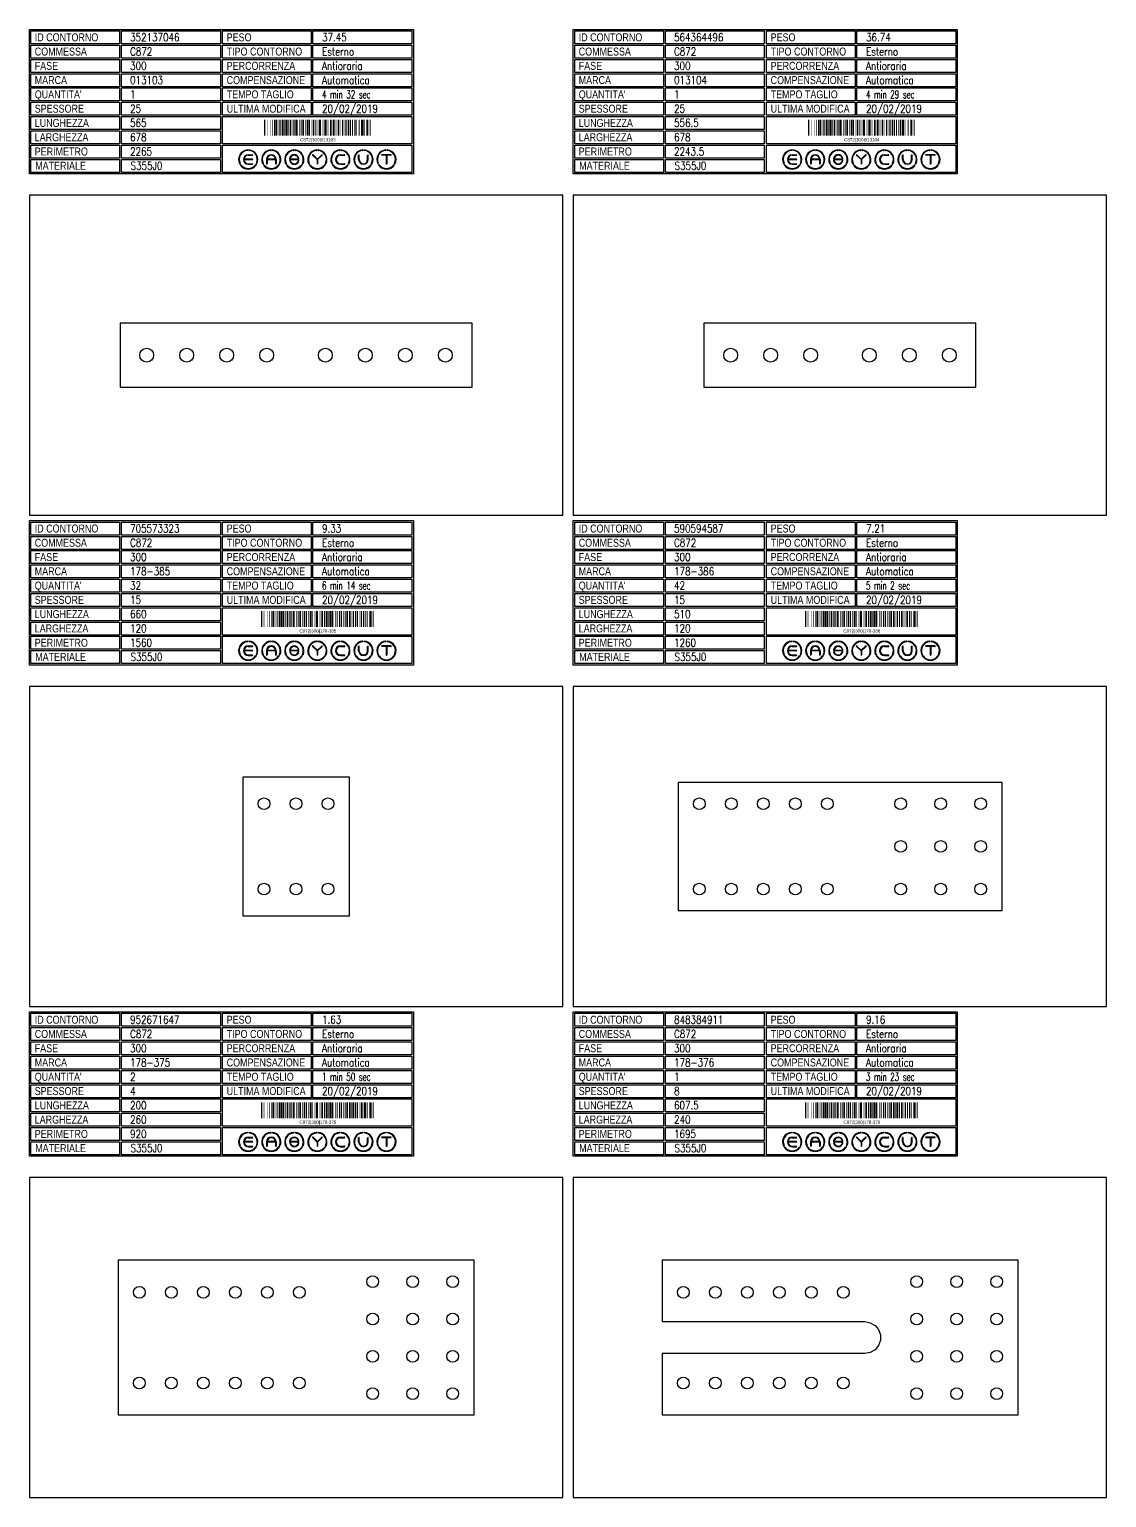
# Model space of a CAD drawing. Header units: millimetres. Extents: x 10000 to 55964, y 10000 to 31380.
# Drawn here: x 16120 to 18140, y 12602 to 15355 of the extents above; entities that cross this region are included whole.
import ezdxf
from ezdxf.enums import TextEntityAlignment as Align

# ---------------------------------------------------------------- set-up
doc = ezdxf.new("R2010")
doc.units = ezdxf.units.MM
doc.styles.add('EasyCutStyle', font='romans.shx', dxfattribs={"width": 0.8})
doc.styles.add('EasyCutStyle1', font='arial.ttf', dxfattribs={"width": 0.8})
doc.styles.get("Standard").update_dxf_attribs({"font": 'arial.ttf'})

# ---------------------------------------------------------------- blocks, each defined once
blk = doc.blocks.new('BlockShape01')
at = {"color": 253}
blk.add_lwpolyline([(0, 0), (720, 0), (720, -271), (0, -271)], close=True, dxfattribs=at)
at = {"color": 2}
for points in [[(3, -2.9), (169.3, -2.9), (169.3, -27.3), (3, -27.3)], [(3, -2.9), (169.3, -2.9), (169.3, -27.3), (3, -27.3)], [(361.9, -2.9), (528.3, -2.9), (528.3, -27.3), (361.9, -27.3)], [(3, -29.6), (169.3, -29.6), (169.3, -54), (3, -54)], [(361.9, -29.6), (528.3, -29.6), (528.3, -54), (361.9, -54)], [(3, -56.4), (169.3, -56.4), (169.3, -80.8), (3, -80.8)], [(361.9, -56.4), (528.3, -56.4), (528.3, -80.8), (361.9, -80.8)], [(3, -83.1), (169.3, -83.1), (169.3, -107.6), (3, -107.6)], [(3, -109.9), (169.3, -109.9), (169.3, -134.3), (3, -134.3)], [(361.9, -83.1), (528.3, -83.1), (528.3, -107.6), (361.9, -107.6)], [(361.9, -109.9), (528.3, -109.9), (528.3, -134.3), (361.9, -134.3)], [(3, -136.7), (169.3, -136.7), (169.3, -161.1), (3, -161.1)], [(361.9, -136.7), (528.3, -136.7), (528.3, -161.1), (361.9, -161.1)], [(3, -163.4), (169.3, -163.4), (169.3, -187.9), (3, -187.9)], [(3, -190.2), (169.3, -190.2), (169.3, -214.6), (3, -214.6)], [(3, -217), (169.3, -217), (169.3, -241.4), (3, -241.4)], [(3, -243.7), (169.3, -243.7), (169.3, -268.1), (3, -268.1)]]:
    blk.add_lwpolyline(points, close=True, dxfattribs=at)
at = {"color": 1}
for points in [[(172.7, -2.9), (358.1, -2.9), (358.1, -27.3), (172.7, -27.3)], [(531.6, -2.9), (717, -2.9), (717, -27.3), (531.6, -27.3)], [(172.7, -29.6), (358.1, -29.6), (358.1, -54), (172.7, -54)], [(531.6, -29.6), (717, -29.6), (717, -54), (531.6, -54)], [(172.7, -56.4), (358.1, -56.4), (358.1, -80.8), (172.7, -80.8)], [(531.6, -56.4), (717, -56.4), (717, -80.8), (531.6, -80.8)], [(172.7, -83.1), (358.1, -83.1), (358.1, -107.6), (172.7, -107.6)], [(172.7, -109.9), (358.1, -109.9), (358.1, -134.3), (172.7, -134.3)], [(531.6, -83.1), (717, -83.1), (717, -107.6), (531.6, -107.6)], [(531.6, -109.9), (717, -109.9), (717, -134.3), (531.6, -134.3)], [(172.7, -136.7), (358.1, -136.7), (358.1, -161.1), (172.7, -161.1)], [(531.6, -136.7), (717, -136.7), (717, -161.1), (531.6, -161.1)], [(172.7, -163.4), (358.1, -163.4), (358.1, -187.9), (172.7, -187.9)], [(361.9, -163.4), (717, -163.4), (717, -214.6), (361.9, -214.6)], [(172.7, -190.2), (358.1, -190.2), (358.1, -214.6), (172.7, -214.6)], [(172.7, -217), (358.1, -217), (358.1, -241.4), (172.7, -241.4)], [(361.9, -217), (717, -217), (717, -268.1), (361.9, -268.1)], [(172.7, -243.7), (358.1, -243.7), (358.1, -268.1), (172.7, -268.1)]]:
    blk.add_lwpolyline(points, close=True, dxfattribs=at)
at = {"color": 161, "style": 'EasyCutStyle1', "width": 0.8}
for s, p in [('ID CONTORNO', (10.1, -22.4)), ('PESO', (370, -22.4)), ('COMMESSA', (10.1, -49.1)), ('TIPO CONTORNO', (370, -49.1)), ('FASE', (10.1, -75.9)), ('PERCORRENZA', (370, -75.9)), ('MARCA', (10.1, -102.6)), ('COMPENSAZIONE', (370, -102.6)), ("QUANTITA'", (10.1, -129.4)), ('TEMPO TAGLIO', (370, -129.4)), ('SPESSORE', (10.1, -156.2)), ('ULTIMA MODIFICA', (370, -156.2)), ('LUNGHEZZA', (10.1, -182.9)), ('LARGHEZZA', (10.1, -209.7)), ('PERIMETRO', (10.1, -236.5)), ('MATERIALE', (11, -263.2))]:
    blk.add_text(s, height=15, dxfattribs=at).set_placement(p)
at = {"style": 'EasyCutStyle'}
for tag, p, width in [('IDSHAPE', (188.9, -22.4), 0.8), ('WEIGTHSHAPE', (548.8, -22.4), 0.8), ('ORDERSHAPE', (188.9, -49.1), 0.8), ('TYPESHAPE', (548.8, -49.1), 0.8), ('PHASESHAPE', (188.9, -75.9), 0.8), ('JOUSHAPE', (548.8, -75.9), 0.8), ('MKSHAPE', (188.9, -102.6), 0.8), ('COMPSHAPE', (548.8, -102.6), 0.8), ('QTASHAPE', (188.9, -129.4), 0.8), ('TIMECUTSHAPE', (548.8, -129.4), 0.65), ('TKSHAPE', (188.9, -156.2), 0.8), ('LASTMODIFYSHAPE', (548.8, -156.2), 0.8), ('LENGTHSHAPE', (188.9, -182.9), 0.8), ('HEIGHTSHAPE', (188.9, -209.7), 0.8), ('PERIMETERSHAPE', (188.9, -236.5), 0.8), ('MATSHAPE', (189.8, -263.2), 0.8)]:
    blk.add_attdef(tag, p, '', height=15, dxfattribs=dict(at, width=width))
blk = doc.blocks.new('Logo')
for color, points in [(140, [(-144.9, -7.2, -1), (-145.9, -7.6, -0.520567), (-131.2, 17.9, -1), (-131.1, 16.9, 0.520567)]), (256, [(-121.7, 0.5), (-137.5, 0.5, -0.394366), (-129.6, 7.9), (-121.7, 7.9, 1), (-121.7, 9), (-129.6, 9, 1), (-129.6, -9), (-121.7, -9, 1), (-121.7, -7.9), (-129.6, -7.9, -0.394366), (-137.5, -0.5), (-121.7, -0.5, 1)]), (140, [(-114.3, -7.2, 1), (-113.3, -7.6, 0.520567), (-128, 17.9, 0.916853), (-128.2, 16.9, 0.043377), (-128.1, 16.9, -0.520567)]), (140, [(-101.7, -7.2, -1), (-102.7, -7.6, -0.520567), (-88, 17.9, -1), (-87.9, 16.9, 0.520567)]), (140, [(-71.1, -7.2, 1), (-70.1, -7.6, 0.520567), (-84.8, 17.9, 1), (-84.9, 16.9, -0.520567)]), (140, [(-58.5, -7.2, -1), (-59.5, -7.6, -0.520567), (-44.8, 17.9, -1), (-44.7, 16.9, 0.520567)]), (256, [(-36.6, -0.5, -0.486114), (-35.5, -1.9, -0.776377), (-50.9, -2, 1), (-51.9, -2.3, 0.776377), (-34.5, -2.1, 0.486114), (-36.6, 0.5), (-49.8, 0.5, -0.486114), (-50.9, 1.9, -0.776377), (-35.5, 2, 1), (-34.5, 2.3, 0.776377), (-51.9, 2.1, 0.486114), (-49.8, -0.5)]), (140, [(-27.9, -7.2, 1), (-26.9, -7.6, 0.520567), (-41.6, 17.9, 1), (-41.7, 16.9, -0.520567)]), (140, [(-15.3, -7.2, -1), (-16.3, -7.6, -0.520567), (-1.6, 17.9, -1), (-1.5, 16.9, 0.520567)]), (256, [(0, 0.8), (-8.1, 8.8, 1), (-8.8, 8.1), (-0.5, -0.2), (-0.5, -7.9, 1), (0.5, -7.9), (0.5, -0.2), (8.8, 8.1, 1), (8.1, 8.8)]), (140, [(15.3, -7.2, 1), (16.3, -7.6, 0.520567), (1.6, 17.9, 1), (1.5, 16.9, -0.520567)]), (140, [(27.9, -7.2, -1), (26.9, -7.6, -0.520567), (41.6, 17.9, -1), (41.7, 16.9, 0.520567)]), (256, [(43.2, -9), (51.1, -9, 1), (51.1, -7.9), (43.2, -7.9, -1), (43.2, 7.9), (51.1, 7.9, 1), (51.1, 9), (43.2, 9, 1)]), (140, [(58.5, -7.2, 1), (59.5, -7.6, 0.520567), (44.8, 17.9, 1), (44.7, 16.9, -0.520567)]), (140, [(71.1, -7.2, -1), (70.1, -7.6, -0.520567), (84.8, 17.9, -1), (84.9, 16.9, 0.520567)]), (256, [(78.5, 0), (78.5, 7.9, 1), (77.4, 7.9), (77.4, 0, 1), (95.4, 0), (95.4, 7.9, 1), (94.3, 7.9), (94.3, 0, -1)]), (140, [(101.7, -7.2, 1), (102.7, -7.6, 0.520567), (88, 17.9, 1), (87.9, 16.9, -0.520567)]), (140, [(114.3, -7.2, -1), (113.3, -7.6, -0.520567), (128, 17.9, -1), (128.1, 16.9, 0.520567)]), (256, [(121.1, 9, 1), (121.1, 7.9), (129.1, 7.9), (129.1, -7.9, 1), (130.1, -7.9), (130.1, 7.9), (138.1, 7.9, 1), (138.1, 9)]), (140, [(144.9, -7.2, 1), (145.9, -7.6, 0.520567), (131.2, 17.9, 1), (131.1, 16.9, -0.520567)]), (140, [(-114.9, -10.3, 1), (-115.7, -9.7, -0.520567), (-143.5, -9.7, 1), (-144.3, -10.3, 0.520567)]), (140, [(-71.7, -10.3, 1), (-72.5, -9.7, -0.520567), (-100.3, -9.7, 1), (-101.1, -10.3, 0.520567)]), (140, [(-28.5, -10.3, 1), (-29.3, -9.7, -0.520567), (-57.1, -9.7, 1), (-57.9, -10.3, 0.520567)]), (140, [(14.7, -10.3, 1), (13.9, -9.7, -0.520567), (-13.9, -9.7, 1), (-14.7, -10.3, 0.520567)]), (140, [(57.9, -10.3, 1), (57.1, -9.7, -0.520567), (29.3, -9.7, 1), (28.5, -10.3, 0.520567)]), (140, [(101.1, -10.3, 1), (100.3, -9.7, -0.520567), (72.5, -9.7, 1), (71.7, -10.3, 0.520567)]), (140, [(144.3, -10.3, 1), (143.5, -9.7, -0.520567), (115.7, -9.7, 1), (114.9, -10.3, 0.520567)])]:
    blk.add_hatch(color=color).paths.add_polyline_path(points)
h = blk.add_hatch(color=256)
h.paths.add_polyline_path([(-78.5, -0.5), (-78.5, -7.9, 1), (-77.4, -7.9), (-77.4, 0, 1), (-95.4, 0), (-95.4, -7.9, 1), (-94.3, -7.9), (-94.3, -0.5)])
h.paths.add_polyline_path([(-94.3, 0.5, -0.933992), (-78.5, 0.5)], flags=16)
for p, q in [((-121.7, 0.5), (-137.5, 0.5)), ((-129.6, 9), (-121.7, 9)), ((-129.6, 7.9), (-121.7, 7.9)), ((-95.4, 0), (-95.4, -7.9)), ((-78.5, 0.5), (-94.3, 0.5)), ((-77.4, 0), (-77.4, -7.9)), ((-36.6, 0.5), (-49.8, 0.5)), ((-0.5, -0.2), (-8.8, 8.1)), ((0, 0.8), (-8.1, 8.8)), ((0, 0.8), (8.1, 8.8)), ((0.5, -0.2), (8.8, 8.1)), ((43.2, 9), (51.1, 9)), ((43.2, 7.9), (51.1, 7.9)), ((77.4, 0), (77.4, 7.9)), ((78.5, 0), (78.5, 7.9)), ((94.3, 0), (94.3, 7.9)), ((95.4, 0), (95.4, 7.9)), ((138.1, 9), (121.1, 9)), ((129.1, 7.9), (121.1, 7.9)), ((129.1, 7.9), (129.1, -7.9)), ((130.1, 7.9), (130.1, -7.9)), ((138.1, 7.9), (130.1, 7.9)), ((-121.7, -0.5), (-137.5, -0.5)), ((-129.6, -7.9), (-121.7, -7.9)), ((-129.6, -9), (-121.7, -9)), ((-94.3, -0.5), (-94.3, -7.9)), ((-78.5, -0.5), (-94.3, -0.5)), ((-78.5, -0.5), (-78.5, -7.9)), ((-36.6, -0.5), (-49.8, -0.5)), ((-0.5, -0.2), (-0.5, -7.9)), ((0.5, -0.2), (0.5, -7.9)), ((43.2, -7.9), (51.1, -7.9)), ((43.2, -9), (51.1, -9))]:
    blk.add_line(p, q)
at = {"color": 140}
for centre, radius, start, end in [((-129.6, 0), 18, 95, 205), ((-129.6, 0), 16.9, 95, 205), ((-131.1, 17.4), 0.54, 275, 95), ((-128.1, 17.4), 0.54, 85, 265), ((-129.6, 0), 16.9, 335, 85), ((-129.6, 0), 18, 335, 85), ((-86.4, 0), 18, 95, 205), ((-86.4, 0), 16.9, 95, 205), ((-87.9, 17.4), 0.54, 275, 95), ((-84.9, 17.4), 0.54, 85, 265), ((-86.4, 0), 16.9, 335, 85), ((-86.4, 0), 18, 335, 85), ((-43.2, 0), 18, 95, 205), ((-43.2, 0), 16.9, 95, 205), ((-44.7, 17.4), 0.54, 275, 95), ((-41.7, 17.4), 0.54, 85, 265), ((-43.2, 0), 16.9, 335, 85), ((-43.2, 0), 18, 335, 85), ((0, 0), 18, 95, 205), ((0, 0), 16.9, 95, 205), ((-1.5, 17.4), 0.54, 275, 95), ((1.5, 17.4), 0.54, 85, 265), ((0, 0), 16.9, 335, 85), ((0, 0), 18, 335, 85), ((43.2, 0), 18, 95, 205), ((43.2, 0), 16.9, 95, 205), ((41.7, 17.4), 0.54, 275, 95), ((44.7, 17.4), 0.54, 85, 265), ((43.2, 0), 16.9, 335, 85), ((43.2, 0), 18, 335, 85), ((86.4, 0), 18, 95, 205), ((86.4, 0), 16.9, 95, 205), ((84.9, 17.4), 0.54, 275, 95), ((87.9, 17.4), 0.54, 85, 265), ((86.4, 0), 16.9, 335, 85), ((86.4, 0), 18, 335, 85), ((129.6, 0), 18, 95, 205), ((129.6, 0), 16.9, 95, 205), ((128.1, 17.4), 0.54, 275, 95), ((131.1, 17.4), 0.54, 85, 265), ((129.6, 0), 16.9, 335, 85), ((129.6, 0), 18, 335, 85), ((-145.4, -7.4), 0.54, 205, 25), ((-143.9, -10), 0.54, 35, 215), ((-129.6, 0), 18, 215, 325), ((-129.6, 0), 16.9, 215, 325), ((-115.3, -10), 0.54, 325, 145), ((-113.8, -7.4), 0.54, 155, 335), ((-102.2, -7.4), 0.54, 205, 25), ((-100.7, -10), 0.54, 35, 215), ((-86.4, 0), 18, 215, 325), ((-86.4, 0), 16.9, 215, 325), ((-72.1, -10), 0.54, 325, 145), ((-70.6, -7.4), 0.54, 155, 335), ((-59, -7.4), 0.54, 205, 25), ((-57.5, -10), 0.54, 35, 215), ((-43.2, 0), 18, 215, 325), ((-43.2, 0), 16.9, 215, 325), ((-28.9, -10), 0.54, 325, 145), ((-27.4, -7.4), 0.54, 155, 335), ((-15.8, -7.4), 0.54, 205, 25), ((-14.3, -10), 0.54, 35, 215), ((0, 0), 18, 215, 325), ((0, 0), 16.9, 215, 325), ((14.3, -10), 0.54, 325, 145), ((15.8, -7.4), 0.54, 155, 335), ((27.4, -7.4), 0.54, 205, 25), ((28.9, -10), 0.54, 35, 215), ((43.2, 0), 18, 215, 325), ((43.2, 0), 16.9, 215, 325), ((57.5, -10), 0.54, 325, 145), ((59, -7.4), 0.54, 155, 335), ((70.6, -7.4), 0.54, 205, 25), ((72.1, -10), 0.54, 35, 215), ((86.4, 0), 18, 215, 325), ((86.4, 0), 16.9, 215, 325), ((100.7, -10), 0.54, 325, 145), ((102.2, -7.4), 0.54, 155, 335), ((113.8, -7.4), 0.54, 205, 25), ((115.3, -10), 0.54, 35, 215), ((129.6, 0), 18, 215, 325), ((129.6, 0), 16.9, 215, 325), ((143.9, -10), 0.54, 325, 145), ((145.4, -7.4), 0.54, 155, 335)]:
    blk.add_arc(centre, radius, start, end, dxfattribs=at)
for centre, radius, start, end in [((-129.6, 0), 9, 90, 270), ((-129.6, 0), 7.92, 90, 176.0904), ((-121.7, 8.5), 0.54, 270, 90), ((-121.7, 0), 0.54, 270, 90), ((-86.4, 0), 9, 0, 180), ((-86.4, 0), 7.92, 3.9096, 176.0904), ((-49.8, 1.6), 2.16, 166.2998, 270), ((-43.2, 0), 9, 15, 166.2998), ((-43.2, 0), 7.92, 15, 166.2998), ((-49.8, 1.6), 1.08, 166.2998, 270), ((-36.6, -1.6), 2.16, 346.2998, 90), ((-35, 2.2), 0.54, 195, 15), ((-8.5, 8.5), 0.54, 45, 225), ((8.5, 8.5), 0.54, 315, 135), ((43.2, 0), 9, 90, 270), ((43.2, 0), 7.92, 90, 270), ((51.1, 8.5), 0.54, 270, 90), ((77.9, 7.9), 0.54, 0, 180), ((86.4, 0), 9, 180, 0), ((86.4, 0), 7.92, 180, 0), ((94.9, 7.9), 0.54, 0, 180), ((121.1, 8.5), 0.54, 90, 270), ((138.1, 8.5), 0.54, 270, 90), ((-129.6, 0), 7.92, 183.9096, 270), ((-121.7, -8.5), 0.54, 270, 90), ((-94.9, -7.9), 0.54, 180, 0), ((-77.9, -7.9), 0.54, 180, 0), ((-51.4, -2.2), 0.54, 15, 195), ((-43.2, 0), 9, 195, 346.2998), ((-43.2, 0), 7.92, 195, 346.2998), ((-36.6, -1.6), 1.08, 346.2998, 90), ((0, -7.9), 0.54, 180, 0), ((51.1, -8.5), 0.54, 270, 90), ((129.6, -7.9), 0.54, 180, 0)]:
    blk.add_arc(centre, radius, start, end)
blk = doc.blocks.new('952671647_128', base_point=(140, -390))
at = {"linetype": 'Continuous'}
for points, const_width in [([(141, -390), (141, -360)], 2), ([(143.5, -390), (143.5, -360)], 1), ([(146.5, -390), (146.5, -360)], 1), ([(151.5, -390), (151.5, -360)], 1), ([(155.5, -390), (155.5, -360)], 1), ([(160, -390), (160, -360)], 2), ([(163.5, -390), (163.5, -360)], 3), ([(166.5, -390), (166.5, -360)], 1), ([(170, -390), (170, -360)], 2), ([(174.5, -390), (174.5, -360)], 3), ([(178, -390), (178, -360)], 2), ([(181.5, -390), (181.5, -360)], 3), ([(185, -390), (185, -360)], 2), ([(189.5, -390), (189.5, -360)], 3), ([(193.5, -390), (193.5, -360)], 1), ([(195.5, -390), (195.5, -360)], 1), ([(197.5, -390), (197.5, -360)], 1), ([(201, -390), (201, -360)], 4), ([(207, -390), (207, -360)], 2), ([(210.5, -390), (210.5, -360)], 1), ([(213.5, -390), (213.5, -360)], 3), ([(217.5, -390), (217.5, -360)], 1), ([(221.5, -390), (221.5, -360)], 3), ([(225, -390), (225, -360)], 2), ([(228.5, -390), (228.5, -360)], 1), ([(232.5, -390), (232.5, -360)], 3), ([(236, -390), (236, -360)], 2), ([(239.5, -390), (239.5, -360)], 1), ([(241.5, -390), (241.5, -360)], 1), ([(245, -390), (245, -360)], 4), ([(250.5, -390), (250.5, -360)], 1), ([(254.5, -390), (254.5, -360)], 3), ([(259, -390), (259, -360)], 2), ([(262.5, -390), (262.5, -360)], 3), ([(266, -390), (266, -360)], 2), ([(269.5, -390), (269.5, -360)], 3), ([(273.5, -390), (273.5, -360)], 3), ([(276.5, -390), (276.5, -360)], 1), ([(280, -390), (280, -360)], 2), ([(283.5, -390), (283.5, -360)], 1), ([(287, -390), (287, -360)], 2), ([(290.5, -390), (290.5, -360)], 3), ([(295, -390), (295, -360)], 2), ([(298.5, -390), (298.5, -360)], 1), ([(301.5, -390), (301.5, -360)], 3), ([(306.5, -390), (306.5, -360)], 3), ([(310, -390), (310, -360)], 2), ([(313.5, -390), (313.5, -360)], 3), ([(317, -390), (317, -360)], 2), ([(320.5, -390), (320.5, -360)], 3), ([(324.5, -390), (324.5, -360)], 1), ([(328, -390), (328, -360)], 2), ([(331, -390), (331, -360)], 2), ([(335, -390), (335, -360)], 4), ([(339, -390), (339, -360)], 2), ([(344.5, -390), (344.5, -360)], 3), ([(347.5, -390), (347.5, -360)], 1), ([(350, -390), (350, -360)], 2)]:
    blk.add_lwpolyline(points, dxfattribs=dict(at, const_width=const_width))
blk.add_text('C872|300|178-375', height=6).set_placement((246.5, -400.5), align=Align.CENTER)
blk = doc.blocks.new('848384911_128', base_point=(343.75, -400))
at = {"linetype": 'Continuous'}
for points, const_width in [([(344.75, -400), (344.75, -370)], 2), ([(347.25, -400), (347.25, -370)], 1), ([(350.25, -400), (350.25, -370)], 1), ([(355.25, -400), (355.25, -370)], 1), ([(359.25, -400), (359.25, -370)], 1), ([(363.75, -400), (363.75, -370)], 2), ([(367.25, -400), (367.25, -370)], 3), ([(370.25, -400), (370.25, -370)], 1), ([(373.75, -400), (373.75, -370)], 2), ([(378.25, -400), (378.25, -370)], 3), ([(381.75, -400), (381.75, -370)], 2), ([(385.25, -400), (385.25, -370)], 3), ([(388.75, -400), (388.75, -370)], 2), ([(393.25, -400), (393.25, -370)], 3), ([(397.25, -400), (397.25, -370)], 1), ([(399.25, -400), (399.25, -370)], 1), ([(401.25, -400), (401.25, -370)], 1), ([(404.75, -400), (404.75, -370)], 4), ([(410.75, -400), (410.75, -370)], 2), ([(414.25, -400), (414.25, -370)], 1), ([(417.25, -400), (417.25, -370)], 3), ([(421.25, -400), (421.25, -370)], 1), ([(425.25, -400), (425.25, -370)], 3), ([(428.75, -400), (428.75, -370)], 2), ([(432.25, -400), (432.25, -370)], 1), ([(436.25, -400), (436.25, -370)], 3), ([(439.75, -400), (439.75, -370)], 2), ([(443.25, -400), (443.25, -370)], 1), ([(445.25, -400), (445.25, -370)], 1), ([(448.75, -400), (448.75, -370)], 4), ([(454.25, -400), (454.25, -370)], 1), ([(458.25, -400), (458.25, -370)], 3), ([(462.75, -400), (462.75, -370)], 2), ([(466.25, -400), (466.25, -370)], 3), ([(469.75, -400), (469.75, -370)], 2), ([(473.25, -400), (473.25, -370)], 3), ([(477.25, -400), (477.25, -370)], 3), ([(480.25, -400), (480.25, -370)], 1), ([(483.75, -400), (483.75, -370)], 2), ([(487.25, -400), (487.25, -370)], 1), ([(490.75, -400), (490.75, -370)], 2), ([(494.25, -400), (494.25, -370)], 3), ([(498.75, -400), (498.75, -370)], 2), ([(502.25, -400), (502.25, -370)], 1), ([(505.25, -400), (505.25, -370)], 3), ([(510.25, -400), (510.25, -370)], 3), ([(513.75, -400), (513.75, -370)], 2), ([(517.25, -400), (517.25, -370)], 3), ([(520.75, -400), (520.75, -370)], 2), ([(525.25, -400), (525.25, -370)], 3), ([(528.25, -400), (528.25, -370)], 1), ([(531.75, -400), (531.75, -370)], 2), ([(535.75, -400), (535.75, -370)], 2), ([(539.75, -400), (539.75, -370)], 2), ([(542.75, -400), (542.75, -370)], 2), ([(548.25, -400), (548.25, -370)], 3), ([(551.25, -400), (551.25, -370)], 1), ([(553.75, -400), (553.75, -370)], 2)]:
    blk.add_lwpolyline(points, dxfattribs=dict(at, const_width=const_width))
blk.add_text('C872|300|178-376', height=6).set_placement((450.25, -410.5), align=Align.CENTER)
blk = doc.blocks.new('705573323_128', base_point=(370, -460))
at = {"linetype": 'Continuous'}
for points, const_width in [([(371, -460), (371, -430)], 2), ([(373.5, -460), (373.5, -430)], 1), ([(376.5, -460), (376.5, -430)], 1), ([(381.5, -460), (381.5, -430)], 1), ([(385.5, -460), (385.5, -430)], 1), ([(390, -460), (390, -430)], 2), ([(393.5, -460), (393.5, -430)], 3), ([(396.5, -460), (396.5, -430)], 1), ([(400, -460), (400, -430)], 2), ([(404.5, -460), (404.5, -430)], 3), ([(408, -460), (408, -430)], 2), ([(411.5, -460), (411.5, -430)], 3), ([(415, -460), (415, -430)], 2), ([(419.5, -460), (419.5, -430)], 3), ([(423.5, -460), (423.5, -430)], 1), ([(425.5, -460), (425.5, -430)], 1), ([(427.5, -460), (427.5, -430)], 1), ([(431, -460), (431, -430)], 4), ([(437, -460), (437, -430)], 2), ([(440.5, -460), (440.5, -430)], 1), ([(443.5, -460), (443.5, -430)], 3), ([(447.5, -460), (447.5, -430)], 1), ([(451.5, -460), (451.5, -430)], 3), ([(455, -460), (455, -430)], 2), ([(458.5, -460), (458.5, -430)], 1), ([(462.5, -460), (462.5, -430)], 3), ([(466, -460), (466, -430)], 2), ([(469.5, -460), (469.5, -430)], 1), ([(471.5, -460), (471.5, -430)], 1), ([(475, -460), (475, -430)], 4), ([(480.5, -460), (480.5, -430)], 1), ([(484.5, -460), (484.5, -430)], 3), ([(489, -460), (489, -430)], 2), ([(492.5, -460), (492.5, -430)], 3), ([(496, -460), (496, -430)], 2), ([(499.5, -460), (499.5, -430)], 3), ([(503.5, -460), (503.5, -430)], 3), ([(506.5, -460), (506.5, -430)], 1), ([(510, -460), (510, -430)], 2), ([(513.5, -460), (513.5, -430)], 1), ([(517, -460), (517, -430)], 2), ([(520.5, -460), (520.5, -430)], 3), ([(525, -460), (525, -430)], 2), ([(528.5, -460), (528.5, -430)], 1), ([(531.5, -460), (531.5, -430)], 3), ([(536.5, -460), (536.5, -430)], 3), ([(539.5, -460), (539.5, -430)], 1), ([(543, -460), (543, -430)], 2), ([(547, -460), (547, -430)], 2), ([(550.5, -460), (550.5, -430)], 3), ([(554.5, -460), (554.5, -430)], 1), ([(558, -460), (558, -430)], 2), ([(562, -460), (562, -430)], 2), ([(565, -460), (565, -430)], 2), ([(569, -460), (569, -430)], 2), ([(574.5, -460), (574.5, -430)], 3), ([(577.5, -460), (577.5, -430)], 1), ([(580, -460), (580, -430)], 2)]:
    blk.add_lwpolyline(points, dxfattribs=dict(at, const_width=const_width))
blk.add_text('C872|300|178-385', height=6).set_placement((476.5, -470.5), align=Align.CENTER)
blk = doc.blocks.new('590594587_128', base_point=(295, -460))
at = {"linetype": 'Continuous'}
for points, const_width in [([(296, -460), (296, -430)], 2), ([(298.5, -460), (298.5, -430)], 1), ([(301.5, -460), (301.5, -430)], 1), ([(306.5, -460), (306.5, -430)], 1), ([(310.5, -460), (310.5, -430)], 1), ([(315, -460), (315, -430)], 2), ([(318.5, -460), (318.5, -430)], 3), ([(321.5, -460), (321.5, -430)], 1), ([(325, -460), (325, -430)], 2), ([(329.5, -460), (329.5, -430)], 3), ([(333, -460), (333, -430)], 2), ([(336.5, -460), (336.5, -430)], 3), ([(340, -460), (340, -430)], 2), ([(344.5, -460), (344.5, -430)], 3), ([(348.5, -460), (348.5, -430)], 1), ([(350.5, -460), (350.5, -430)], 1), ([(352.5, -460), (352.5, -430)], 1), ([(356, -460), (356, -430)], 4), ([(362, -460), (362, -430)], 2), ([(365.5, -460), (365.5, -430)], 1), ([(368.5, -460), (368.5, -430)], 3), ([(372.5, -460), (372.5, -430)], 1), ([(376.5, -460), (376.5, -430)], 3), ([(380, -460), (380, -430)], 2), ([(383.5, -460), (383.5, -430)], 1), ([(387.5, -460), (387.5, -430)], 3), ([(391, -460), (391, -430)], 2), ([(394.5, -460), (394.5, -430)], 1), ([(396.5, -460), (396.5, -430)], 1), ([(400, -460), (400, -430)], 4), ([(405.5, -460), (405.5, -430)], 1), ([(409.5, -460), (409.5, -430)], 3), ([(414, -460), (414, -430)], 2), ([(417.5, -460), (417.5, -430)], 3), ([(421, -460), (421, -430)], 2), ([(424.5, -460), (424.5, -430)], 3), ([(428.5, -460), (428.5, -430)], 3), ([(431.5, -460), (431.5, -430)], 1), ([(435, -460), (435, -430)], 2), ([(438.5, -460), (438.5, -430)], 1), ([(442, -460), (442, -430)], 2), ([(445.5, -460), (445.5, -430)], 3), ([(450, -460), (450, -430)], 2), ([(453.5, -460), (453.5, -430)], 1), ([(456.5, -460), (456.5, -430)], 3), ([(461.5, -460), (461.5, -430)], 3), ([(464.5, -460), (464.5, -430)], 1), ([(468, -460), (468, -430)], 2), ([(472, -460), (472, -430)], 2), ([(476.5, -460), (476.5, -430)], 3), ([(479.5, -460), (479.5, -430)], 1), ([(482.5, -460), (482.5, -430)], 1), ([(486.5, -460), (486.5, -430)], 3), ([(491, -460), (491, -430)], 2), ([(494, -460), (494, -430)], 2), ([(499.5, -460), (499.5, -430)], 3), ([(502.5, -460), (502.5, -430)], 1), ([(505, -460), (505, -430)], 2)]:
    blk.add_lwpolyline(points, dxfattribs=dict(at, const_width=const_width))
blk.add_text('C872|300|178-386', height=6).set_placement((401.5, -470.5), align=Align.CENTER)
blk = doc.blocks.new('352137046_128', base_point=(322.5, -381))
at = {"linetype": 'Continuous'}
for points, const_width in [([(323.5, -381), (323.5, -351)], 2), ([(326, -381), (326, -351)], 1), ([(329, -381), (329, -351)], 1), ([(334, -381), (334, -351)], 1), ([(338, -381), (338, -351)], 1), ([(342.5, -381), (342.5, -351)], 2), ([(346, -381), (346, -351)], 3), ([(349, -381), (349, -351)], 1), ([(352.5, -381), (352.5, -351)], 2), ([(357, -381), (357, -351)], 3), ([(360.5, -381), (360.5, -351)], 2), ([(364, -381), (364, -351)], 3), ([(367.5, -381), (367.5, -351)], 2), ([(372, -381), (372, -351)], 3), ([(376, -381), (376, -351)], 1), ([(378, -381), (378, -351)], 1), ([(380, -381), (380, -351)], 1), ([(383.5, -381), (383.5, -351)], 4), ([(389.5, -381), (389.5, -351)], 2), ([(393, -381), (393, -351)], 1), ([(396, -381), (396, -351)], 3), ([(400, -381), (400, -351)], 1), ([(404, -381), (404, -351)], 3), ([(407.5, -381), (407.5, -351)], 2), ([(411, -381), (411, -351)], 1), ([(415, -381), (415, -351)], 3), ([(418.5, -381), (418.5, -351)], 2), ([(422, -381), (422, -351)], 1), ([(424, -381), (424, -351)], 1), ([(427.5, -381), (427.5, -351)], 4), ([(433, -381), (433, -351)], 1), ([(437, -381), (437, -351)], 3), ([(440.5, -381), (440.5, -351)], 2), ([(444, -381), (444, -351)], 1), ([(448, -381), (448, -351)], 3), ([(452.5, -381), (452.5, -351)], 2), ([(455.5, -381), (455.5, -351)], 2), ([(459, -381), (459, -351)], 1), ([(462, -381), (462, -351)], 3), ([(466, -381), (466, -351)], 1), ([(470, -381), (470, -351)], 3), ([(474.5, -381), (474.5, -351)], 2), ([(477, -381), (477, -351)], 1), ([(481, -381), (481, -351)], 3), ([(484.5, -381), (484.5, -351)], 2), ([(488.5, -381), (488.5, -351)], 2), ([(492, -381), (492, -351)], 1), ([(495, -381), (495, -351)], 3), ([(499, -381), (499, -351)], 1), ([(502, -381), (502, -351)], 1), ([(506.5, -381), (506.5, -351)], 4), ([(510.5, -381), (510.5, -351)], 2), ([(516, -381), (516, -351)], 3), ([(519, -381), (519, -351)], 1), ([(521.5, -381), (521.5, -351)], 2)]:
    blk.add_lwpolyline(points, dxfattribs=dict(at, const_width=const_width))
blk.add_text('C872|300|013103', height=6).set_placement((423.5, -391.5), align=Align.CENTER)
blk = doc.blocks.new('564364496_128', base_point=(318.25, -381))
at = {"linetype": 'Continuous'}
for points, const_width in [([(319.25, -381), (319.25, -351)], 2), ([(321.75, -381), (321.75, -351)], 1), ([(324.75, -381), (324.75, -351)], 1), ([(329.75, -381), (329.75, -351)], 1), ([(333.75, -381), (333.75, -351)], 1), ([(338.25, -381), (338.25, -351)], 2), ([(341.75, -381), (341.75, -351)], 3), ([(344.75, -381), (344.75, -351)], 1), ([(348.25, -381), (348.25, -351)], 2), ([(352.75, -381), (352.75, -351)], 3), ([(356.25, -381), (356.25, -351)], 2), ([(359.75, -381), (359.75, -351)], 3), ([(363.25, -381), (363.25, -351)], 2), ([(367.75, -381), (367.75, -351)], 3), ([(371.75, -381), (371.75, -351)], 1), ([(373.75, -381), (373.75, -351)], 1), ([(375.75, -381), (375.75, -351)], 1), ([(379.25, -381), (379.25, -351)], 4), ([(385.25, -381), (385.25, -351)], 2), ([(388.75, -381), (388.75, -351)], 1), ([(391.75, -381), (391.75, -351)], 3), ([(395.75, -381), (395.75, -351)], 1), ([(399.75, -381), (399.75, -351)], 3), ([(403.25, -381), (403.25, -351)], 2), ([(406.75, -381), (406.75, -351)], 1), ([(410.75, -381), (410.75, -351)], 3), ([(414.25, -381), (414.25, -351)], 2), ([(417.75, -381), (417.75, -351)], 1), ([(419.75, -381), (419.75, -351)], 1), ([(423.25, -381), (423.25, -351)], 4), ([(428.75, -381), (428.75, -351)], 1), ([(432.75, -381), (432.75, -351)], 3), ([(436.25, -381), (436.25, -351)], 2), ([(439.75, -381), (439.75, -351)], 1), ([(443.75, -381), (443.75, -351)], 3), ([(448.25, -381), (448.25, -351)], 2), ([(451.25, -381), (451.25, -351)], 2), ([(454.75, -381), (454.75, -351)], 1), ([(457.75, -381), (457.75, -351)], 3), ([(461.75, -381), (461.75, -351)], 1), ([(465.75, -381), (465.75, -351)], 3), ([(470.25, -381), (470.25, -351)], 2), ([(472.75, -381), (472.75, -351)], 1), ([(476.75, -381), (476.75, -351)], 3), ([(480.25, -381), (480.25, -351)], 2), ([(484.25, -381), (484.25, -351)], 2), ([(487.75, -381), (487.75, -351)], 1), ([(491.75, -381), (491.75, -351)], 3), ([(496.25, -381), (496.25, -351)], 4), ([(499.75, -381), (499.75, -351)], 1), ([(501.75, -381), (501.75, -351)], 1), ([(506.25, -381), (506.25, -351)], 2), ([(511.75, -381), (511.75, -351)], 3), ([(514.75, -381), (514.75, -351)], 1), ([(517.25, -381), (517.25, -351)], 2)]:
    blk.add_lwpolyline(points, dxfattribs=dict(at, const_width=const_width))
blk.add_text('C872|300|013104', height=6).set_placement((419.25, -391.5), align=Align.CENTER)

msp = doc.modelspace()

# ---------------------------------------------------------------- linework, layer by layer
for p, q in [((17120, 15044), (16120, 15044)), ((16120, 15044), (16120, 14444)), ((17120, 14444), (17120, 15044)), ((18140, 15044), (17140, 15044)), ((17140, 15044), (17140, 14444)), ((18140, 14444), (18140, 15044)), ((16120, 14444), (17120, 14444)), ((17140, 14444), (18140, 14444)), ((17120, 14123), (16120, 14123)), ((16120, 14123), (16120, 13523)), ((17120, 13523), (17120, 14123)), ((18140, 14123), (17140, 14123)), ((17140, 14123), (17140, 13523)), ((18140, 13523), (18140, 14123)), ((16120, 13523), (17120, 13523)), ((17140, 13523), (18140, 13523)), ((17120, 13202), (16120, 13202)), ((16120, 13202), (16120, 12602)), ((17120, 12602), (17120, 13202)), ((18140, 13202), (17140, 13202)), ((17140, 13202), (17140, 12602)), ((18140, 12602), (18140, 13202)), ((16120, 12602), (17120, 12602)), ((17140, 12602), (18140, 12602))]:
    msp.add_line(p, q)
at = {"color": 2}
for points in [[(16290, 14684), (16950, 14684), (16950, 14804), (16290, 14804)], [(17385, 14684), (17895, 14684), (17895, 14804), (17385, 14804)], [(16520, 13693), (16720, 13693), (16720, 13953), (16520, 13953)], [(17336.3, 13703), (17943.8, 13703), (17943.8, 13943), (17336.3, 13943)], [(16286.3, 12757), (16953.8, 12757), (16953.8, 13047), (16286.3, 13047)], [(17306.3, 12757), (17973.8, 12757), (17973.8, 13047), (17306.3, 13047), (17306.3, 12932), (17686.3, 12932), (17696.8, 12930), (17705.8, 12925), (17712.3, 12917), (17715.8, 12907), (17715.8, 12897), (17712.3, 12887), (17705.8, 12879), (17696.8, 12874), (17686.3, 12872), (17306.3, 12872)]]:
    msp.add_lwpolyline(points, close=True, dxfattribs=at)
at = {"color": 4}
for centre, radius in [((16340, 14744), 13), ((16415, 14744), 13), ((16490, 14744), 13), ((16565, 14744), 13), ((16675, 14744), 13), ((16750, 14744), 13), ((16825, 14744), 13), ((16900, 14744), 13), ((17435, 14744), 13), ((17510, 14744), 13), ((17585, 14744), 13), ((17695, 14744), 13), ((17770, 14744), 13), ((17845, 14744), 13), ((16560, 13903), 11), ((16620, 13903), 11), ((16680, 13903), 11), ((17376.3, 13903), 11), ((17436.3, 13903), 11), ((17496.3, 13903), 11), ((17556.3, 13903), 11), ((17616.3, 13903), 11), ((17753.8, 13903), 11), ((17828.8, 13903), 11), ((17903.8, 13903), 11), ((17753.8, 13823), 11), ((17828.8, 13823), 11), ((17903.8, 13823), 11), ((16560, 13743), 11), ((16620, 13743), 11), ((16680, 13743), 11), ((17376.3, 13743), 11), ((17436.3, 13743), 11), ((17496.3, 13743), 11), ((17556.3, 13743), 11), ((17616.3, 13743), 11), ((17753.8, 13743), 11), ((17828.8, 13743), 11), ((17903.8, 13743), 11), ((16326.3, 12987), 11), ((16386.3, 12987), 11), ((16446.3, 12987), 11), ((16506.3, 12987), 11), ((16566.3, 12987), 11), ((16626.3, 12987), 11), ((16763.8, 13007), 11), ((16838.8, 13007), 11), ((16913.8, 13007), 11), ((17346.3, 12987), 11), ((17406.3, 12987), 11), ((17466.3, 12987), 11), ((17526.3, 12987), 11), ((17586.3, 12987), 11), ((17646.3, 12987), 11), ((17783.8, 13007), 11), ((17858.8, 13007), 11), ((17933.8, 13007), 11), ((16763.8, 12937), 11), ((16838.8, 12937), 11), ((16913.8, 12937), 11), ((17783.8, 12937), 11), ((17858.8, 12937), 11), ((17933.8, 12937), 11), ((16763.8, 12867), 11), ((16838.8, 12867), 11), ((16913.8, 12867), 11), ((17783.8, 12867), 11), ((17858.8, 12867), 11), ((17933.8, 12867), 11), ((16326.3, 12817), 11), ((16386.3, 12817), 11), ((16446.3, 12817), 11), ((16506.3, 12817), 11), ((16566.3, 12817), 11), ((16626.3, 12817), 11), ((16763.8, 12797), 11), ((16838.8, 12797), 11), ((16913.8, 12797), 11), ((17346.3, 12817), 11), ((17406.3, 12817), 11), ((17466.3, 12817), 11), ((17526.3, 12817), 11), ((17586.3, 12817), 11), ((17646.3, 12817), 11), ((17783.8, 12797), 11), ((17858.8, 12797), 11), ((17933.8, 12797), 11)]:
    msp.add_circle(centre, radius, dxfattribs=at)

# ---------------------------------------------------------------- block references
for p, values in [((16120, 15355), {'IDSHAPE': '352137046', 'ORDERSHAPE': 'C872', 'PHASESHAPE': '300', 'MKSHAPE': '013103', 'TKSHAPE': '25', 'LENGTHSHAPE': '565', 'HEIGHTSHAPE': '678', 'MATSHAPE': 'S355J0', 'LASTMODIFYSHAPE': '20/02/2019', 'PERIMETERSHAPE': '2265', 'WEIGTHSHAPE': '37.45', 'TYPESHAPE': 'Esterno', 'JOUSHAPE': 'Antioraria', 'COMPSHAPE': 'Automatica', 'TIMECUTSHAPE': '4 min 32 sec', 'QTASHAPE': '1'}), ((17140, 15355), {'IDSHAPE': '564364496', 'ORDERSHAPE': 'C872', 'PHASESHAPE': '300', 'MKSHAPE': '013104', 'TKSHAPE': '25', 'LENGTHSHAPE': '556.5', 'HEIGHTSHAPE': '678', 'MATSHAPE': 'S355J0', 'LASTMODIFYSHAPE': '20/02/2019', 'PERIMETERSHAPE': '2243.5', 'WEIGTHSHAPE': '36.74', 'TYPESHAPE': 'Esterno', 'JOUSHAPE': 'Antioraria', 'COMPSHAPE': 'Automatica', 'TIMECUTSHAPE': '4 min 29 sec', 'QTASHAPE': '1'}), ((16120, 14434), {'IDSHAPE': '705573323', 'ORDERSHAPE': 'C872', 'PHASESHAPE': '300', 'MKSHAPE': '178-385', 'TKSHAPE': '15', 'LENGTHSHAPE': '660', 'HEIGHTSHAPE': '120', 'MATSHAPE': 'S355J0', 'LASTMODIFYSHAPE': '20/02/2019', 'PERIMETERSHAPE': '1560', 'WEIGTHSHAPE': '9.33', 'TYPESHAPE': 'Esterno', 'JOUSHAPE': 'Antioraria', 'COMPSHAPE': 'Automatica', 'TIMECUTSHAPE': '6 min 14 sec', 'QTASHAPE': '32'}), ((17140, 14434), {'IDSHAPE': '590594587', 'ORDERSHAPE': 'C872', 'PHASESHAPE': '300', 'MKSHAPE': '178-386', 'TKSHAPE': '15', 'LENGTHSHAPE': '510', 'HEIGHTSHAPE': '120', 'MATSHAPE': 'S355J0', 'LASTMODIFYSHAPE': '20/02/2019', 'PERIMETERSHAPE': '1260', 'WEIGTHSHAPE': '7.21', 'TYPESHAPE': 'Esterno', 'JOUSHAPE': 'Antioraria', 'COMPSHAPE': 'Automatica', 'TIMECUTSHAPE': '5 min 2 sec', 'QTASHAPE': '42'}), ((16120, 13513), {'IDSHAPE': '952671647', 'ORDERSHAPE': 'C872', 'PHASESHAPE': '300', 'MKSHAPE': '178-375', 'TKSHAPE': '4', 'LENGTHSHAPE': '200', 'HEIGHTSHAPE': '260', 'MATSHAPE': 'S355J0', 'LASTMODIFYSHAPE': '20/02/2019', 'PERIMETERSHAPE': '920', 'WEIGTHSHAPE': '1.63', 'TYPESHAPE': 'Esterno', 'JOUSHAPE': 'Antioraria', 'COMPSHAPE': 'Automatica', 'TIMECUTSHAPE': '1 min 50 sec', 'QTASHAPE': '2'}), ((17140, 13513), {'IDSHAPE': '848384911', 'ORDERSHAPE': 'C872', 'PHASESHAPE': '300', 'MKSHAPE': '178-376', 'TKSHAPE': '8', 'LENGTHSHAPE': '607.5', 'HEIGHTSHAPE': '240', 'MATSHAPE': 'S355J0', 'LASTMODIFYSHAPE': '20/02/2019', 'PERIMETERSHAPE': '1695', 'WEIGTHSHAPE': '9.16', 'TYPESHAPE': 'Esterno', 'JOUSHAPE': 'Antioraria', 'COMPSHAPE': 'Automatica', 'TIMECUTSHAPE': '3 min 23 sec', 'QTASHAPE': '1'})]:
    msp.add_blockref('BlockShape01', p).add_auto_attribs(values)
for name, p in [('352137046_128', (16560, 15155.5)), ('564364496_128', (17580, 15155.5)), ('Logo', (16660, 15111)), ('Logo', (17680, 15111)), ('705573323_128', (16554.5, 14234.5)), ('590594587_128', (17574.5, 14234.5)), ('Logo', (16660, 14190)), ('Logo', (17680, 14190)), ('952671647_128', (16554.5, 13313.5)), ('848384911_128', (17574.5, 13313.5)), ('Logo', (16660, 13269)), ('Logo', (17680, 13269))]:
    msp.add_blockref(name, p)

doc.saveas('drawing.dxf')
